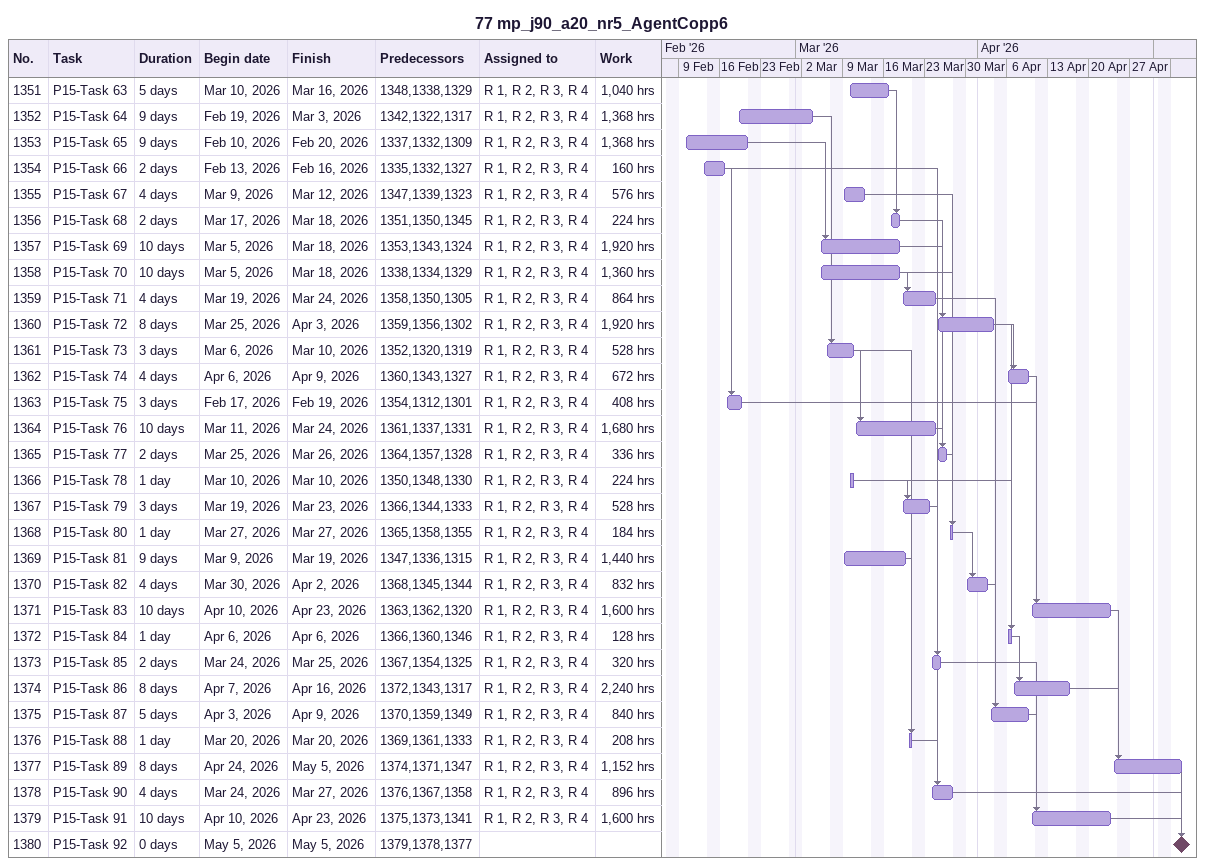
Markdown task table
77 mp_j90_a20_nr5_AgentCopp6

| ID | Task | Duration | Start | Finish | Predecessors | Resources | Work (h) |
|---|---|---|---|---|---|---|---|
| 1351 | P15-Task 63 | 5d | 2026-03-10 | 2026-03-16 | 1348, 1338, 1329 | R 1, R 2, R 3, R 4 | 1040 |
| 1352 | P15-Task 64 | 9d | 2026-02-19 | 2026-03-03 | 1342, 1322, 1317 | R 1, R 2, R 3, R 4 | 1368 |
| 1353 | P15-Task 65 | 9d | 2026-02-10 | 2026-02-20 | 1337, 1332, 1309 | R 1, R 2, R 3, R 4 | 1368 |
| 1354 | P15-Task 66 | 2d | 2026-02-13 | 2026-02-16 | 1335, 1332, 1327 | R 1, R 2, R 3, R 4 | 160 |
| 1355 | P15-Task 67 | 4d | 2026-03-09 | 2026-03-12 | 1347, 1339, 1323 | R 1, R 2, R 3, R 4 | 576 |
| 1356 | P15-Task 68 | 2d | 2026-03-17 | 2026-03-18 | 1351, 1350, 1345 | R 1, R 2, R 3, R 4 | 224 |
| 1357 | P15-Task 69 | 10d | 2026-03-05 | 2026-03-18 | 1353, 1343, 1324 | R 1, R 2, R 3, R 4 | 1920 |
| 1358 | P15-Task 70 | 10d | 2026-03-05 | 2026-03-18 | 1338, 1334, 1329 | R 1, R 2, R 3, R 4 | 1360 |
| 1359 | P15-Task 71 | 4d | 2026-03-19 | 2026-03-24 | 1358, 1350, 1305 | R 1, R 2, R 3, R 4 | 864 |
| 1360 | P15-Task 72 | 8d | 2026-03-25 | 2026-04-03 | 1359, 1356, 1302 | R 1, R 2, R 3, R 4 | 1920 |
| 1361 | P15-Task 73 | 3d | 2026-03-06 | 2026-03-10 | 1352, 1320, 1319 | R 1, R 2, R 3, R 4 | 528 |
| 1362 | P15-Task 74 | 4d | 2026-04-06 | 2026-04-09 | 1360, 1343, 1327 | R 1, R 2, R 3, R 4 | 672 |
| 1363 | P15-Task 75 | 3d | 2026-02-17 | 2026-02-19 | 1354, 1312, 1301 | R 1, R 2, R 3, R 4 | 408 |
| 1364 | P15-Task 76 | 10d | 2026-03-11 | 2026-03-24 | 1361, 1337, 1331 | R 1, R 2, R 3, R 4 | 1680 |
| 1365 | P15-Task 77 | 2d | 2026-03-25 | 2026-03-26 | 1364, 1357, 1328 | R 1, R 2, R 3, R 4 | 336 |
| 1366 | P15-Task 78 | 1d | 2026-03-10 | 2026-03-10 | 1350, 1348, 1330 | R 1, R 2, R 3, R 4 | 224 |
| 1367 | P15-Task 79 | 3d | 2026-03-19 | 2026-03-23 | 1366, 1344, 1333 | R 1, R 2, R 3, R 4 | 528 |
| 1368 | P15-Task 80 | 1d | 2026-03-27 | 2026-03-27 | 1365, 1358, 1355 | R 1, R 2, R 3, R 4 | 184 |
| 1369 | P15-Task 81 | 9d | 2026-03-09 | 2026-03-19 | 1347, 1336, 1315 | R 1, R 2, R 3, R 4 | 1440 |
| 1370 | P15-Task 82 | 4d | 2026-03-30 | 2026-04-02 | 1368, 1345, 1344 | R 1, R 2, R 3, R 4 | 832 |
| 1371 | P15-Task 83 | 10d | 2026-04-10 | 2026-04-23 | 1363, 1362, 1320 | R 1, R 2, R 3, R 4 | 1600 |
| 1372 | P15-Task 84 | 1d | 2026-04-06 | 2026-04-06 | 1366, 1360, 1346 | R 1, R 2, R 3, R 4 | 128 |
| 1373 | P15-Task 85 | 2d | 2026-03-24 | 2026-03-25 | 1367, 1354, 1325 | R 1, R 2, R 3, R 4 | 320 |
| 1374 | P15-Task 86 | 8d | 2026-04-07 | 2026-04-16 | 1372, 1343, 1317 | R 1, R 2, R 3, R 4 | 2240 |
| 1375 | P15-Task 87 | 5d | 2026-04-03 | 2026-04-09 | 1370, 1359, 1349 | R 1, R 2, R 3, R 4 | 840 |
| 1376 | P15-Task 88 | 1d | 2026-03-20 | 2026-03-20 | 1369, 1361, 1333 | R 1, R 2, R 3, R 4 | 208 |
| 1377 | P15-Task 89 | 8d | 2026-04-24 | 2026-05-05 | 1374, 1371, 1347 | R 1, R 2, R 3, R 4 | 1152 |
| 1378 | P15-Task 90 | 4d | 2026-03-24 | 2026-03-27 | 1376, 1367, 1358 | R 1, R 2, R 3, R 4 | 896 |
| 1379 | P15-Task 91 | 10d | 2026-04-10 | 2026-04-23 | 1375, 1373, 1341 | R 1, R 2, R 3, R 4 | 1600 |
| 1380 | P15-Task 92 | 0d | 2026-05-05 | 2026-05-05 | 1379, 1378, 1377 |  |  |
